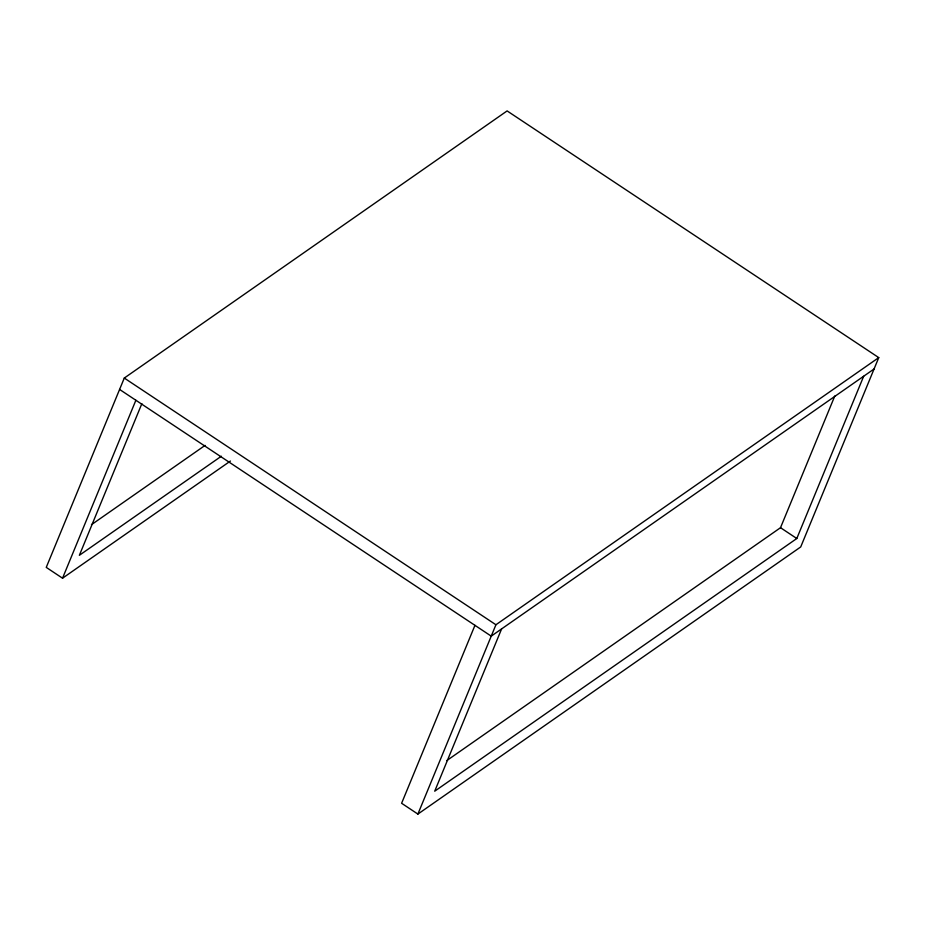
<?xml version="1.0" encoding="UTF-8"?>
<svg xmlns="http://www.w3.org/2000/svg" width="925" height="925" viewBox="0 0 925 925"><rect width="100%" height="100%" fill="white"/><g stroke="black" fill="none" stroke-linecap="round" stroke-linejoin="round"><path stroke-width="1.39" d="M474.953 625.335L401.612 803.27L417.892 814.081L800.715 546.941L878.75 357.617L507.108 110.919L124.285 378.059L46.25 567.383L62.542 578.206L230.441 461.032M62.542 578.206L135.882 400.259M141.86 403.67L79.365 555.301L221.352 456.222M417.892 814.081L495.927 624.757L878.75 357.617M501.604 628.907L434.715 791.187L796.795 538.512L863.684 376.232M446.833 760.558L780.515 527.701L834.789 396.016M91.471 524.672L205.061 445.411M874.056 368.994L491.233 636.146L119.591 389.448M780.515 527.701L796.795 538.512M124.285 378.059L495.927 624.757"/></g></svg>
